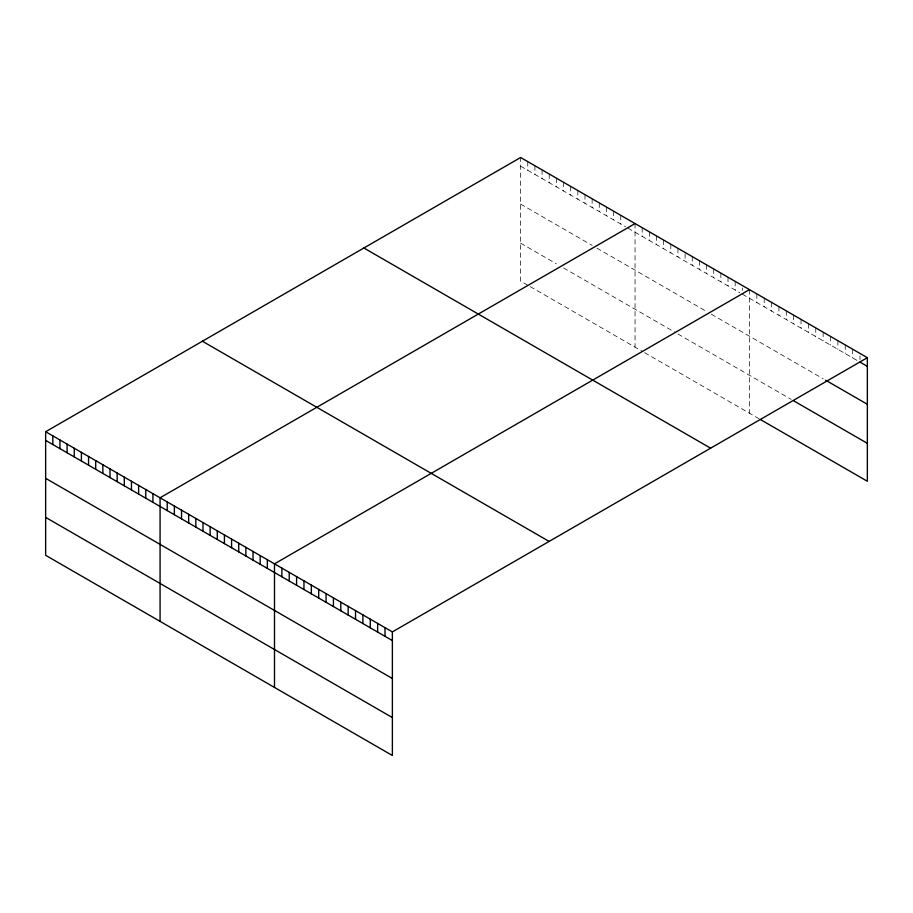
<?xml version="1.0" encoding="UTF-8"?>
<svg xmlns="http://www.w3.org/2000/svg" width="913" height="913" viewBox="0 0 913 913"><rect width="100%" height="100%" fill="white"/><g stroke="black" fill="none" stroke-linecap="round" stroke-linejoin="round"><path stroke-width="0.68" stroke-dasharray="4.57 3.42" d="M520.627 166.166L625.508 226.721M627.893 228.102L739.929 292.788M742.315 294.157L857.524 360.681M520.627 204.09L592.138 245.38M596.908 248.131L706.559 311.436M711.318 314.198L823.138 378.747M520.627 243.166L556.382 263.811M563.526 267.943L675.563 332.617M677.948 333.998L791.217 399.392M527.771 285.221L520.627 281.09L520.627 157.504M530.156 286.591L642.193 351.277M644.578 352.658L759.285 418.884M859.978 355.91L859.978 359.619M852.616 349.177L852.616 357.839M845.244 344.931L845.244 353.593M837.883 340.675L837.883 349.337M830.51 336.418L830.51 345.08M823.138 332.161L823.138 340.823M815.777 327.915L815.777 336.577M808.404 323.659L808.404 332.321M801.043 319.402L801.043 328.064M793.671 315.145L793.671 323.807M786.298 310.899L786.298 319.561M778.937 306.642L778.937 315.305M771.565 302.386L771.565 311.048M764.204 298.129L764.204 306.802M756.831 293.883L756.831 302.545M749.459 289.626L749.459 413.212M742.315 287.972L742.315 290.448M735.159 281.364L735.159 290.037M728.015 277.244L728.015 285.906M720.859 273.113L720.859 281.775M713.704 268.981L713.704 277.643M706.559 264.85L706.559 273.512M699.404 260.73L699.404 269.392M692.248 256.599L692.248 265.261M685.104 253.711L685.104 261.129M677.948 248.336L677.948 256.998M670.804 244.216L670.804 252.878M663.648 240.085L663.648 248.747M656.493 235.953L656.493 244.616M649.348 231.822L649.348 240.484M642.193 227.691L642.193 236.364M635.049 223.571L635.049 347.145M620.737 215.308L620.737 223.97M613.593 211.177L613.593 219.839M606.437 207.057L606.437 215.719M599.282 202.926L599.282 211.588M592.138 198.794L592.138 207.456M584.982 194.663L584.982 203.325M577.838 190.532L577.838 199.205M570.682 186.412L570.682 195.074M563.526 182.28L563.526 190.943M556.382 178.149L556.382 186.811M549.227 174.018L549.227 182.68M542.082 169.898L542.082 178.56M534.927 165.767L534.927 174.429M527.771 161.635L527.771 170.297"/><path stroke-width="1.37" d="M867.35 357.691L392.373 631.91L392.373 755.496L45.65 555.309L45.65 431.735L520.627 157.504L867.35 357.691L867.35 481.265L760.518 419.592M635.049 223.571L160.072 497.79L160.072 621.376M749.459 289.626L274.493 563.846L274.493 687.432M859.978 362.096L867.35 366.353M825.603 380.173L867.35 404.276M793.671 400.807L867.35 443.341M363.888 248.005L710.611 448.18M202.389 341.234L549.112 541.42M45.65 431.735L392.373 631.91M45.65 440.397L392.373 640.572M45.65 478.321L392.373 678.496M45.65 517.386L392.373 717.572M385.012 627.653L385.012 636.315M377.64 623.408L377.64 632.07M370.267 619.151L370.267 627.813M362.906 614.894L362.906 623.556M355.534 610.637L355.534 619.311M348.173 606.392L348.173 615.054M340.8 602.135L340.8 610.797M333.428 597.878L333.428 606.54M326.067 593.633L326.067 602.295M318.694 589.376L318.694 598.038M311.333 585.119L311.333 593.781M303.961 580.862L303.961 589.524M296.588 576.617L296.588 585.279M289.227 572.36L289.227 581.022M281.855 568.103L281.855 576.765M267.338 559.726L267.338 568.388M260.182 555.595L260.182 564.257M253.038 551.463L253.038 560.126M245.882 547.332L245.882 555.994M238.738 543.212L238.738 551.874M231.582 539.081L231.582 547.743M224.427 534.95L224.427 543.612M217.283 530.818L217.283 539.48M210.127 526.687L210.127 535.349M202.983 522.567L202.983 531.229M195.827 518.436L195.827 527.098M188.671 514.304L188.671 522.966M181.527 510.173L181.527 518.835M174.372 506.053L174.372 514.715M167.216 501.922L167.216 510.584M152.916 493.659L152.916 502.321M145.772 489.528L145.772 498.201M138.616 485.408L138.616 494.07M131.461 481.277L131.461 489.939M124.316 477.145L124.316 485.807M117.161 473.014L117.161 481.676M110.017 468.894L110.017 477.556M102.861 464.763L102.861 473.425M95.705 460.631L95.705 469.293M88.561 456.5L88.561 465.162M81.405 452.38L81.405 461.042M74.25 448.249L74.25 456.911M67.106 444.117L67.106 452.78M59.95 439.986L59.95 448.648M52.806 435.855L52.806 444.517"/></g></svg>
